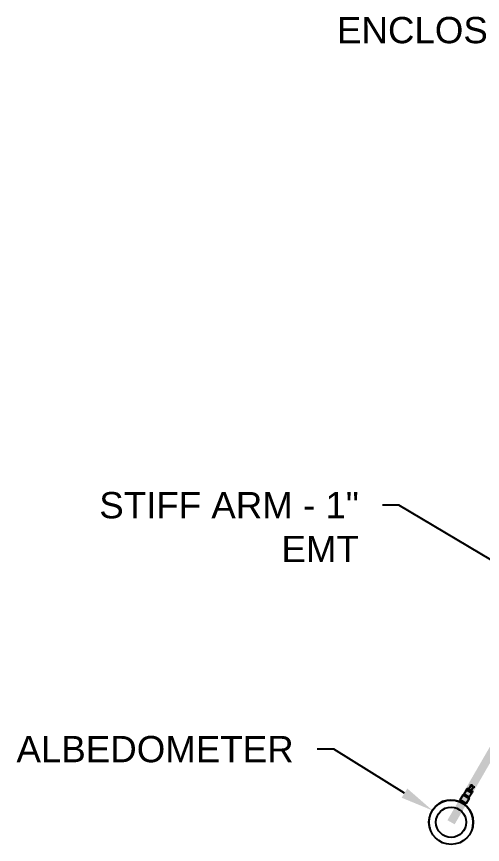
# Model space of a CAD drawing. Header units: feet. Extents: x -17 to 646, y -41 to 598.
# Drawn here: x 630.701 to 632.475, y 592.727 to 595.876 of the extents above; entities that cross this region are included whole.
import ezdxf
from ezdxf import colors
from ezdxf.entities.mleader import LeaderData, LeaderLine
from ezdxf.math import Vec2, Vec3

# ---------------------------------------------------------------- set-up
doc = ezdxf.new("R2010")
doc.units = ezdxf.units.FT
doc.header["$MEASUREMENT"] = 0
doc.layers.add('E-TEXT', color=7, linetype='Continuous')
doc.layers.add('G-ANNO-TEXT', color=1, linetype='Continuous')
doc.layers.add('PDF2_0', color=7, linetype='Continuous', true_color=0x767676)
doc.styles.add('NEI-A', font='arial.ttf')

msp = doc.modelspace()

# ---------------------------------------------------------------- linework, layer by layer
at = {"layer": 'E-TEXT'}
for radius in [0.08434, 0.05757]:
    msp.add_circle((632.35609, 592.81115), radius, dxfattribs=at)
at = {"layer": 'PDF2_0', "color": 7, "lineweight": 13}
msp.add_line((632.38797, 592.89076), (632.38631, 592.89076), dxfattribs=at)
at = {"layer": 'PDF2_0', "color": 7, "lineweight": 25}
for points in [[(632.42381, 592.9366), (632.43381, 592.95326)], [(632.42798, 592.9516), (632.42964, 592.95243), (632.43298, 592.95243), (632.43381, 592.95326), (632.43548, 592.95326), (632.43631, 592.95243), (632.43714, 592.9516), (632.43714, 592.9466), (632.43798, 592.94576), (632.43798, 592.94493), (632.43881, 592.94493), (632.43964, 592.9441), (632.44131, 592.9441), (632.44214, 592.94493), (632.44381, 592.94493), (632.44464, 592.94576), (632.44631, 592.94576)], [(632.42464, 592.90159), (632.42464, 592.90576), (632.42548, 592.90576), (632.42548, 592.90659), (632.40548, 592.91826), (632.40548, 592.91743), (632.40464, 592.91659), (632.40381, 592.91659), (632.40381, 592.91576), (632.40214, 592.91576), (632.40214, 592.91493)], [(632.40548, 592.91826), (632.41464, 592.93326)], [(632.43631, 592.92326), (632.41464, 592.93576)], [(632.43464, 592.92159), (632.42548, 592.90659)], [(632.44048, 592.9441), (632.43298, 592.9316)], [(632.43714, 592.78908), (632.43881, 592.79492), (632.44048, 592.81159), (632.43881, 592.82825), (632.43381, 592.84409), (632.42631, 592.85826), (632.41548, 592.87159), (632.40297, 592.88159), (632.38797, 592.88993), (632.37214, 592.89409), (632.35547, 592.89576), (632.33964, 592.89409), (632.3238, 592.88993), (632.3088, 592.88159), (632.2963, 592.87159), (632.28547, 592.85826), (632.27713, 592.84409), (632.27296, 592.82825), (632.2713, 592.81159), (632.27296, 592.79492), (632.27463, 592.78908)]]:
    msp.add_lwpolyline(points, dxfattribs=at)
for points in [[(632.41381, 592.9341), (632.41464, 592.93576), (632.41964, 592.9391), (632.43798, 592.92826), (632.43631, 592.92326), (632.43548, 592.92159)], [(632.40214, 592.91493), (632.42464, 592.90159), (632.41381, 592.88242), (632.39047, 592.89659)]]:
    msp.add_lwpolyline(points, close=True, dxfattribs=at)
at = {"layer": 'PDF2_0', "color": 7, "lineweight": 13}
for points in [[(632.38714, 592.89076), (632.38714, 592.88993), (632.38797, 592.89076)], [(632.38797, 592.89076), (632.38964, 592.89326)], [(632.38964, 592.88909), (632.38964, 592.88993), (632.38797, 592.88993), (632.38797, 592.89076)], [(632.38797, 592.89076), (632.39214, 592.88826), (632.39131, 592.88826)], [(632.39131, 592.88909), (632.38881, 592.88909), (632.38881, 592.88993)], [(632.41131, 592.87992), (632.38964, 592.89326), (632.41131, 592.88076), (632.41131, 592.87992), (632.40964, 592.87742)], [(632.39131, 592.88909), (632.39131, 592.88826)], [(632.39381, 592.89159), (632.39464, 592.89326)], [(632.40548, 592.87992), (632.40631, 592.87992), (632.40631, 592.87909), (632.40798, 592.87909), (632.40798, 592.87826), (632.40881, 592.87826), (632.40964, 592.87742), (632.40964, 592.87826)], [(632.40964, 592.87742), (632.40631, 592.87992)], [(632.40714, 592.87909), (632.40714, 592.87826)], [(632.40964, 592.88493), (632.40798, 592.88242)], [(632.40881, 592.87826), (632.40881, 592.87742)], [(632.41048, 592.87659), (632.41048, 592.87742), (632.40964, 592.87742)]]:
    msp.add_lwpolyline(points, dxfattribs=at)
at = {"layer": 'PDF2_0', "color": 252, "true_color": 0x979797, "transparency": 33554559}
for points in [[(632.6605, 593.36913), (632.36964, 592.80325), (632.34214, 592.81909)], [(632.68716, 593.35413), (632.6605, 593.36913), (632.36964, 592.80325)]]:
    msp.add_solid(points, dxfattribs=at)

# ---------------------------------------------------------------- leaders
at = {"layer": 'G-ANNO-TEXT'}
ml = msp.add_multileader_mtext('Standard', dxfattribs=at)
ml.set_content('ENCLOSURE', color=256, style='NEI-A')
ml.set_leader_properties()
ml.build(insert=Vec2(0, 0))
ml.multileader.update_dxf_attribs({"dogleg_length": 0.0625, "arrow_head_size": 0.125})
ctx = ml.context
ctx.base_point, ctx.char_height, ctx.arrow_head_size, ctx.landing_gap_size, ctx.plane_origin = Vec3(631.84997, 595.8241), 0.1, 0.125, 0.09, Vec3(632.89159, 598.98428)
ctx.text_align_type = 2
notes = []
notes.append((ctx, [(0, (1, 1, 0), (632.94336, 595.8241), (-1, 0), 0.0625, [(0, [(633.21395, 595.26192)], 0, [])])]))
ctx.mtext.insert, ctx.mtext.width, ctx.mtext.defined_height, ctx.mtext.alignment, ctx.mtext.flow_direction = Vec3(632.79086, 595.87496), 1, 0.63846, 3, 5
ml = msp.add_multileader_mtext('Standard', dxfattribs=at)
ml.set_content('STIFF ARM - 1" EMT', color=256, style='NEI-A')
ml.set_leader_properties()
ml.build(insert=Vec2(0, 0))
ml.multileader.update_dxf_attribs({"dogleg_length": 0.0625, "arrow_head_size": 0.125})
ctx = ml.context
ctx.base_point, ctx.char_height, ctx.arrow_head_size, ctx.landing_gap_size, ctx.plane_origin = Vec3(630.93888, 594.01752), 0.1, 0.125, 0.09, Vec3(631.89747, 596.48884)
ctx.text_align_type = 2
notes.append((ctx, [(0, (1, 1, 0), (632.15724, 594.01752), (-1, 0), 0.0625, [(0, [(632.80086, 593.63465)], 0, [])])]))
ctx.mtext.insert, ctx.mtext.width, ctx.mtext.defined_height, ctx.mtext.alignment, ctx.mtext.flow_direction = Vec3(632.00474, 594.06752), 1, 0.63846, 3, 5
ml = msp.add_multileader_mtext('Standard', dxfattribs=at)
ml.set_content('ALBEDOMETER', color=256, style='NEI-A')
ml.set_leader_properties()
ml.build(insert=Vec2(0, 0))
ml.multileader.update_dxf_attribs({"dogleg_length": 0.0625, "arrow_head_size": 0.125})
ctx = ml.context
ctx.base_point, ctx.char_height, ctx.arrow_head_size, ctx.landing_gap_size, ctx.plane_origin = Vec3(630.61255, 593.08868), 0.1, 0.125, 0.09, Vec3(631.8357, 596.27967)
ctx.text_align_type = 2
notes.append((ctx, [(0, (1, 1, 0), (631.90901, 593.08868), (-1, 0), 0.0625, [(0, [(632.28486, 592.85632)], 0, [])])]))
ctx.mtext.insert, ctx.mtext.width, ctx.mtext.defined_height, ctx.mtext.alignment, ctx.mtext.flow_direction = Vec3(631.75651, 593.13953), 1, 0.63846, 3, 5
for ctx, leaders in notes:
    for number, flags, end, landing, length, lines in leaders:
        leader = LeaderData()
        leader.index, (leader.has_last_leader_line, leader.has_dogleg_vector, leader.attachment_direction) = number, flags
        leader.last_leader_point, leader.dogleg_vector, leader.dogleg_length = Vec3(end), Vec3(landing), length
        for number, points, colour, breaks in lines:
            line = LeaderLine()
            line.index, line.vertices, line.color, line.breaks = number, Vec3.list(points), colors.encode_raw_color(colour), breaks
            leader.lines.append(line)
        ctx.leaders.append(leader)

doc.saveas('drawing.dxf')
